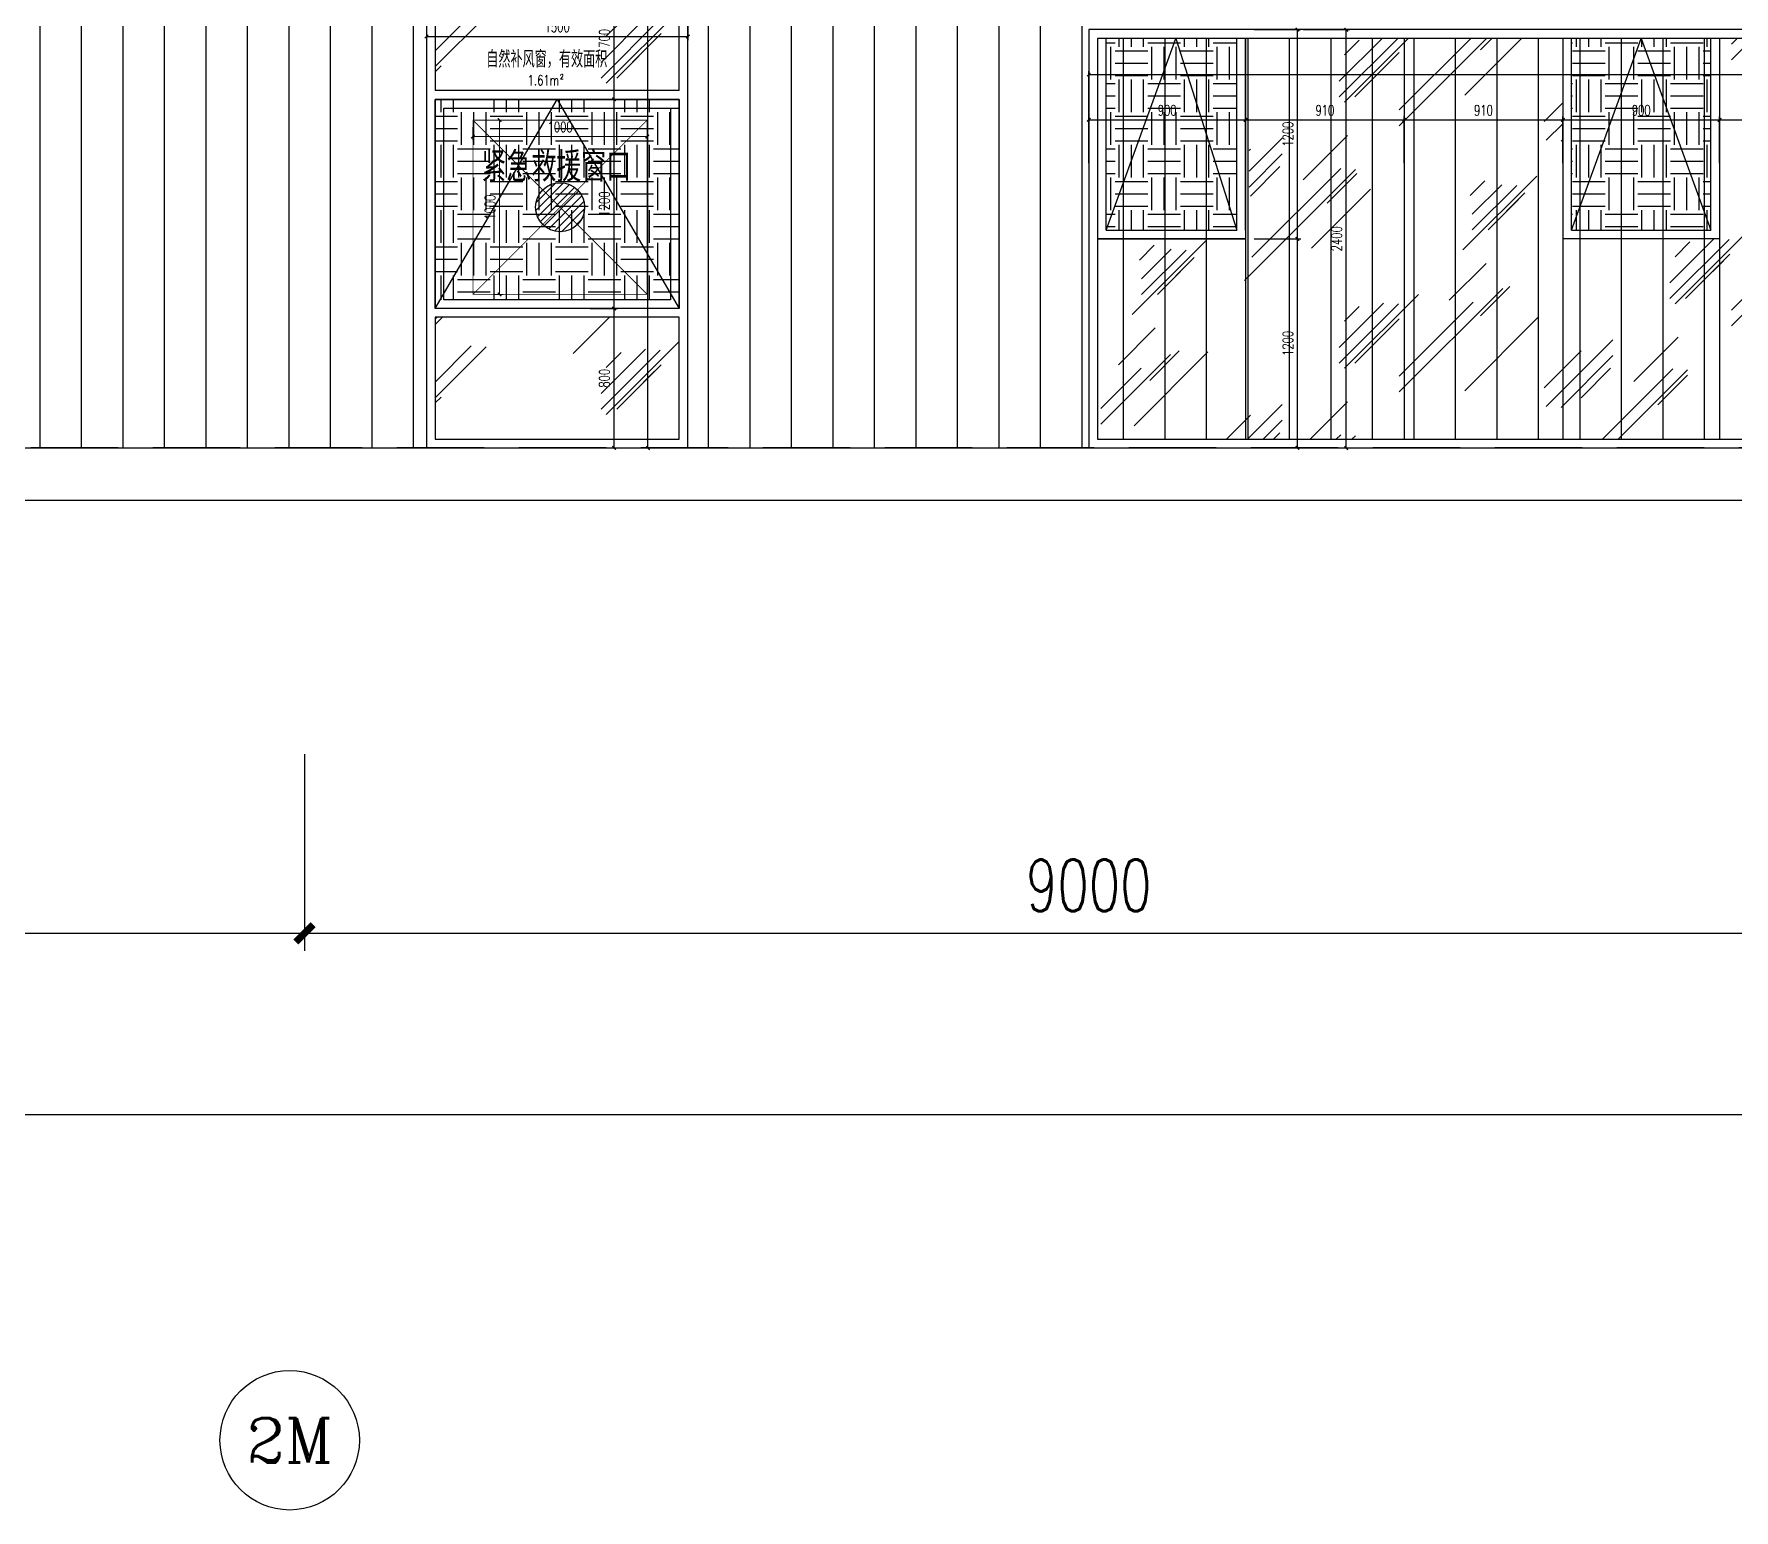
# Model space of a CAD drawing. Extents: x -2377130 to 293730, y -2 to 754590.
# Drawn here: x -1047573 to -1037818, y 511145 to 519612 of the extents above; entities that cross this region are included whole.
import ezdxf
from ezdxf.enums import TextEntityAlignment as Align

# ---------------------------------------------------------------- set-up
doc = ezdxf.new("R2010")
doc.units = 0
doc.header["$LTSCALE"] = 1000
doc.header["$MEASUREMENT"] = 0
for name, pattern in [('__DASH', [0.35, 0.25, -0.1]), ('DASH', [0.35, 0.25, -0.1]), ('DOTE', [2.42, 2, -0.2, 0.02, -0.2])]:
    doc.linetypes.add(name, pattern=pattern)
doc.layers.get('Defpoints').update_dxf_attribs({"color": 210})
for name, color, linetype in [('A-AXIS-D', 1, 'Continuous'), ('A-AXIS-DOTE', 14, 'DOTE'), ('A-HATCH-2', 251, 'Continuous'), ('A-LIN-V', 9, 'Continuous'), ('A-WINDOW', 140, 'Continuous'), ('A-彩色打印层', 22, 'Continuous'), ('A-门窗表显示尺寸', 160, 'Continuous'), ('AS-WALL', 40, 'Continuous'), ('AXIS', 3, 'Continuous'), ('PUB_DIM', 3, 'Continuous'), ('PUB_TEXT', 7, 'Continuous'), ('SPACE', 7, 'Continuous'), ('SPACE_HATCH', 8, 'Continuous')]:
    doc.layers.add(name, color=color, linetype=linetype)
doc.layers.add('A-WALL-HATCH', color=8, linetype='Continuous', lineweight=13)
doc.styles.add('_TCH_AXIS', font='COMPLEX', dxfattribs={"bigfont": 'GBCBIG'})
doc.styles.add('_TCH_DIM_T3', font='SIMPLEX', dxfattribs={"width": 0.705882, "bigfont": 'GBCBIG'})
doc.styles.add('_TCH_SPACE', font='SIMPLEX', dxfattribs={"height": 5, "bigfont": 'GBCBIG'})
doc.styles.add('A-DIM_T3', font='SIMPLEX', dxfattribs={"width": 0.705882, "bigfont": 'GBCBIG'})
doc.styles.add('STYLE1', font='')
doc.styles.get('STYLE1').set_extended_font_data('SimSun')
doc.dimstyles.new('_TCH_ARCH&&100', dxfattribs={"dimtxt": 297.5, "dimasz": 100, "dimexe": 100, "dimexo": 100, "dimgap": 126.25, "dimtad": 1, "dimdec": 0, "dimzin": 0, "dimdsep": 46, "dimtxsty": '_TCH_DIM_T3', "dimblk": 'ARCHTICK', "dimcen": 0.09, "dimclrt": 7, "dimazin": 2, "dimtfac": 1, "dimtdec": 0, "dimtix": 1, "dimtmove": 2, "dimatfit": 3, "dimfxl": 0, "dimtolj": 1, "dimtzin": 0, "dimarcsym": 0})
doc.dimstyles.new('_TCH_ARCH&&20', dxfattribs={"dimtxt": 59.5, "dimasz": 20, "dimexe": 20, "dimexo": 20, "dimgap": 25.25, "dimtad": 1, "dimdec": 0, "dimzin": 0, "dimdsep": 46, "dimtxsty": '_TCH_DIM_T3', "dimblk": 'ARCHTICK', "dimcen": 0.09, "dimclrt": 7, "dimazin": 2, "dimtfac": 1, "dimtdec": 0, "dimtix": 1, "dimtmove": 2, "dimatfit": 3, "dimfxl": 0, "dimtolj": 1, "dimtzin": 0, "dimarcsym": 0})
doc.dimstyles.new('A-DIM&&20', dxfattribs={"dimtxt": 59.5, "dimasz": 20, "dimexe": 20, "dimexo": 20, "dimgap": 25.25, "dimtad": 1, "dimdec": 0, "dimzin": 0, "dimdsep": 46, "dimtxsty": 'A-DIM_T3', "dimblk": 'ARCHTICK', "dimcen": 0.09, "dimclrt": 7, "dimazin": 2, "dimtfac": 1, "dimtdec": 0, "dimtix": 1, "dimtmove": 2, "dimatfit": 3, "dimfxl": 0, "dimtolj": 1, "dimtzin": 0, "dimarcsym": 0})
pattern_1 = [(0, (-1130620, -3e-08), (187.5, 187.5), [187.5, -187.5]), (0, (-1130620, 70.31), (187.5, 187.5), [187.5, -187.5]), (0, (-1130620, 140.62), (187.5, 187.5), [187.5, -187.5]), (90, (-1130596.56, 164.06), (-187.5, 187.5), [187.5, -187.5]), (90, (-1130526.25, 164.06), (-187.5, 187.5), [187.5, -187.5]), (90, (-1130455.94, 164.06), (-187.5, 187.5), [187.5, -187.5])]

# ---------------------------------------------------------------- blocks, each defined once
blk = doc.blocks.new('_ArchTick')
at = {"color": 0, "linetype": 'ByBlock', "const_width": 0.4}
blk.add_lwpolyline([(-0.5, -0.5), (0.5, 0.5)], dxfattribs=at)
blk = doc.blocks.new('*D1118')
at = {"layer": 'A-AXIS-D', "color": 0, "lineweight": -2}
for p, q in [((-1104220.7, 515480), (-1104220.7, 513313.4)), ((-946220.7, 515480), (-946220.7, 513313.4)), ((-1104220.7, 513413.4), (-946220.7, 513413.4))]:
    blk.add_line(p, q, dxfattribs=at)
at = {"layer": 'Defpoints', "color": 0}
for p in [(-1104220.7, 515580), (-946220.7, 515580), (-946220.7, 513413.4)]:
    blk.add_point(p, dxfattribs=at)
at = {"layer": 'A-AXIS-D', "color": 0, "lineweight": -2, "xscale": 100, "yscale": 100, "zscale": 100, "rotation": 180}
blk.add_blockref('_ArchTick', (-1104220.7, 513413.4), dxfattribs=at)
at = {"layer": 'A-AXIS-D', "color": 0, "lineweight": -2, "xscale": 100, "yscale": 100, "zscale": 100}
blk.add_blockref('_ArchTick', (-946220.7, 513413.4), dxfattribs=at)
at = {"layer": 'A-AXIS-D', "color": 7, "insert": (-1025220.7, 513688.4), "char_height": 297.5, "attachment_point": 5, "style": '_TCH_DIM_T3'}
blk.add_mtext('\\A1;158000', dxfattribs=at)
blk = doc.blocks.new('*D1081')
at = {"layer": 'A-AXIS-D', "color": 0, "lineweight": -2}
for p, q in [((-1055020.7, 515480), (-1055020.7, 514353.4)), ((-1046020.7, 515480), (-1046020.7, 514353.4)), ((-1055020.7, 514453.4), (-1046020.7, 514453.4))]:
    blk.add_line(p, q, dxfattribs=at)
at = {"layer": 'Defpoints', "color": 0}
for p in [(-1055020.7, 515580), (-1046020.7, 515580), (-1046020.7, 514453.4)]:
    blk.add_point(p, dxfattribs=at)
at = {"layer": 'A-AXIS-D', "color": 0, "lineweight": -2, "xscale": 100, "yscale": 100, "zscale": 100, "rotation": 180}
blk.add_blockref('_ArchTick', (-1055020.7, 514453.4), dxfattribs=at)
at = {"layer": 'A-AXIS-D', "color": 0, "lineweight": -2, "xscale": 100, "yscale": 100, "zscale": 100}
blk.add_blockref('_ArchTick', (-1046020.7, 514453.4), dxfattribs=at)
at = {"layer": 'A-AXIS-D', "color": 7, "insert": (-1050520.7, 514728.4), "char_height": 297.5, "attachment_point": 5, "style": '_TCH_DIM_T3'}
blk.add_mtext('\\A1;9000', dxfattribs=at)
blk = doc.blocks.new('*D1080')
at = {"layer": 'A-AXIS-D', "color": 0, "lineweight": -2}
for p, q in [((-1046020.7, 515480), (-1046020.7, 514353.4)), ((-1037020.7, 515480), (-1037020.7, 514353.4)), ((-1046020.7, 514453.4), (-1037020.7, 514453.4))]:
    blk.add_line(p, q, dxfattribs=at)
at = {"layer": 'Defpoints', "color": 0}
for p in [(-1046020.7, 515580), (-1037020.7, 515580), (-1037020.7, 514453.4)]:
    blk.add_point(p, dxfattribs=at)
at = {"layer": 'A-AXIS-D', "color": 0, "lineweight": -2, "xscale": 100, "yscale": 100, "zscale": 100, "rotation": 180}
blk.add_blockref('_ArchTick', (-1046020.7, 514453.4), dxfattribs=at)
at = {"layer": 'A-AXIS-D', "color": 0, "lineweight": -2, "xscale": 100, "yscale": 100, "zscale": 100}
blk.add_blockref('_ArchTick', (-1037020.7, 514453.4), dxfattribs=at)
at = {"layer": 'A-AXIS-D', "color": 7, "insert": (-1041520.7, 514728.4), "char_height": 297.5, "attachment_point": 5, "style": '_TCH_DIM_T3'}
blk.add_mtext('\\A1;9000', dxfattribs=at)
blk = doc.blocks.new('*D841')
at = {"layer": 'A-门窗表显示尺寸', "color": 0, "lineweight": -2}
for p, q in [((-1040290.7, 519637.5), (-1040023.2, 519637.5)), ((-1040043.2, 517237.5), (-1040043.2, 519637.5)), ((-1040290.7, 517237.5), (-1040023.2, 517237.5))]:
    blk.add_line(p, q, dxfattribs=at)
at = {"layer": 'Defpoints', "color": 0}
for p in [(-1040310.7, 519637.5), (-1040043.2, 519637.5), (-1040310.7, 517237.5)]:
    blk.add_point(p, dxfattribs=at)
at = {"layer": 'A-门窗表显示尺寸', "color": 0, "lineweight": -2, "xscale": 20, "yscale": 20, "zscale": 20}
for p, rotation in [((-1040043.2, 519637.5), 90), ((-1040043.2, 517237.5), 270)]:
    blk.add_blockref('_ArchTick', p, dxfattribs=dict(at, rotation=rotation))
at = {"layer": 'A-门窗表显示尺寸', "color": 7, "insert": (-1040098.2, 518437.5), "char_height": 59.5, "attachment_point": 5, "rotation": 90, "style": 'A-DIM_T3'}
blk.add_mtext('\\A1;2400', dxfattribs=at)
blk = doc.blocks.new('*D842')
at = {"layer": 'A-门窗表显示尺寸', "color": 0, "lineweight": -2}
for p, q in [((-1041520.7, 519132.3), (-1041520.7, 519399.7)), ((-1041520.7, 519379.7), (-1028820.7, 519379.7)), ((-1028820.7, 519132.3), (-1028820.7, 519399.7))]:
    blk.add_line(p, q, dxfattribs=at)
at = {"layer": 'Defpoints', "color": 0}
for p in [(-1028820.7, 519379.7), (-1041520.7, 519112.3), (-1028820.7, 519112.3)]:
    blk.add_point(p, dxfattribs=at)
at = {"layer": 'A-门窗表显示尺寸', "color": 0, "lineweight": -2, "xscale": 20, "yscale": 20, "zscale": 20, "rotation": 180}
blk.add_blockref('_ArchTick', (-1041520.7, 519379.7), dxfattribs=at)
at = {"layer": 'A-门窗表显示尺寸', "color": 0, "lineweight": -2, "xscale": 20, "yscale": 20, "zscale": 20}
blk.add_blockref('_ArchTick', (-1028820.7, 519379.7), dxfattribs=at)
at = {"layer": 'A-门窗表显示尺寸', "color": 7, "insert": (-1035170.7, 519434.7), "char_height": 59.5, "attachment_point": 5, "style": 'A-DIM_T3'}
blk.add_mtext('\\A1;12700', dxfattribs=at)
blk = doc.blocks.new('*D843')
at = {"layer": 'A-门窗表显示尺寸', "color": 0, "lineweight": -2}
for p, q in [((-1041520.7, 518872.3), (-1041520.7, 519139.7)), ((-1040620.7, 518872.3), (-1040620.7, 519139.7)), ((-1041520.7, 519119.7), (-1040620.7, 519119.7))]:
    blk.add_line(p, q, dxfattribs=at)
at = {"layer": 'Defpoints', "color": 0}
for p in [(-1040620.7, 519119.7), (-1041520.7, 518852.3), (-1040620.7, 518852.3)]:
    blk.add_point(p, dxfattribs=at)
at = {"layer": 'A-门窗表显示尺寸', "color": 0, "lineweight": -2, "xscale": 20, "yscale": 20, "zscale": 20, "rotation": 180}
blk.add_blockref('_ArchTick', (-1041520.7, 519119.7), dxfattribs=at)
at = {"layer": 'A-门窗表显示尺寸', "color": 0, "lineweight": -2, "xscale": 20, "yscale": 20, "zscale": 20}
blk.add_blockref('_ArchTick', (-1040620.7, 519119.7), dxfattribs=at)
at = {"layer": 'A-门窗表显示尺寸', "color": 7, "insert": (-1041070.7, 519174.7), "char_height": 59.5, "attachment_point": 5, "style": 'A-DIM_T3'}
blk.add_mtext('\\A1;900', dxfattribs=at)
blk = doc.blocks.new('*D850')
at = {"layer": 'A-门窗表显示尺寸', "color": 0, "lineweight": -2}
for p, q in [((-1040620.7, 518872.3), (-1040620.7, 519139.7)), ((-1039710.7, 518872.3), (-1039710.7, 519139.7)), ((-1040620.7, 519119.7), (-1039710.7, 519119.7))]:
    blk.add_line(p, q, dxfattribs=at)
at = {"layer": 'Defpoints', "color": 0}
for p in [(-1039710.7, 519119.7), (-1040620.7, 518852.3), (-1039710.7, 518852.3)]:
    blk.add_point(p, dxfattribs=at)
at = {"layer": 'A-门窗表显示尺寸', "color": 0, "lineweight": -2, "xscale": 20, "yscale": 20, "zscale": 20, "rotation": 180}
blk.add_blockref('_ArchTick', (-1040620.7, 519119.7), dxfattribs=at)
at = {"layer": 'A-门窗表显示尺寸', "color": 0, "lineweight": -2, "xscale": 20, "yscale": 20, "zscale": 20}
blk.add_blockref('_ArchTick', (-1039710.7, 519119.7), dxfattribs=at)
at = {"layer": 'A-门窗表显示尺寸', "color": 7, "insert": (-1040165.7, 519174.7), "char_height": 59.5, "attachment_point": 5, "style": 'A-DIM_T3'}
blk.add_mtext('\\A1;910', dxfattribs=at)
blk = doc.blocks.new('*D851')
at = {"layer": 'A-门窗表显示尺寸', "color": 0, "lineweight": -2}
for p, q in [((-1039710.7, 518872.3), (-1039710.7, 519139.7)), ((-1038800.7, 518872.3), (-1038800.7, 519139.7)), ((-1039710.7, 519119.7), (-1038800.7, 519119.7))]:
    blk.add_line(p, q, dxfattribs=at)
at = {"layer": 'Defpoints', "color": 0}
for p in [(-1038800.7, 519119.7), (-1039710.7, 518852.3), (-1038800.7, 518852.3)]:
    blk.add_point(p, dxfattribs=at)
at = {"layer": 'A-门窗表显示尺寸', "color": 0, "lineweight": -2, "xscale": 20, "yscale": 20, "zscale": 20, "rotation": 180}
blk.add_blockref('_ArchTick', (-1039710.7, 519119.7), dxfattribs=at)
at = {"layer": 'A-门窗表显示尺寸', "color": 0, "lineweight": -2, "xscale": 20, "yscale": 20, "zscale": 20}
blk.add_blockref('_ArchTick', (-1038800.7, 519119.7), dxfattribs=at)
at = {"layer": 'A-门窗表显示尺寸', "color": 7, "insert": (-1039255.7, 519174.7), "char_height": 59.5, "attachment_point": 5, "style": 'A-DIM_T3'}
blk.add_mtext('\\A1;910', dxfattribs=at)
blk = doc.blocks.new('*D852')
at = {"layer": 'A-门窗表显示尺寸', "color": 0, "lineweight": -2}
for p, q in [((-1038800.7, 518872.3), (-1038800.7, 519139.7)), ((-1037900.7, 518872.3), (-1037900.7, 519139.7)), ((-1038800.7, 519119.7), (-1037900.7, 519119.7))]:
    blk.add_line(p, q, dxfattribs=at)
at = {"layer": 'Defpoints', "color": 0}
for p in [(-1037900.7, 519119.7), (-1038800.7, 518852.3), (-1037900.7, 518852.3)]:
    blk.add_point(p, dxfattribs=at)
at = {"layer": 'A-门窗表显示尺寸', "color": 0, "lineweight": -2, "xscale": 20, "yscale": 20, "zscale": 20, "rotation": 180}
blk.add_blockref('_ArchTick', (-1038800.7, 519119.7), dxfattribs=at)
at = {"layer": 'A-门窗表显示尺寸', "color": 0, "lineweight": -2, "xscale": 20, "yscale": 20, "zscale": 20}
blk.add_blockref('_ArchTick', (-1037900.7, 519119.7), dxfattribs=at)
at = {"layer": 'A-门窗表显示尺寸', "color": 7, "insert": (-1038350.7, 519174.7), "char_height": 59.5, "attachment_point": 5, "style": 'A-DIM_T3'}
blk.add_mtext('\\A1;900', dxfattribs=at)
blk = doc.blocks.new('*D853')
at = {"layer": 'A-门窗表显示尺寸', "color": 0, "lineweight": -2}
for p, q in [((-1037900.7, 518872.3), (-1037900.7, 519139.7)), ((-1036990.7, 518872.3), (-1036990.7, 519139.7)), ((-1037900.7, 519119.7), (-1036990.7, 519119.7))]:
    blk.add_line(p, q, dxfattribs=at)
at = {"layer": 'Defpoints', "color": 0}
for p in [(-1036990.7, 519119.7), (-1037900.7, 518852.3), (-1036990.7, 518852.3)]:
    blk.add_point(p, dxfattribs=at)
at = {"layer": 'A-门窗表显示尺寸', "color": 0, "lineweight": -2, "xscale": 20, "yscale": 20, "zscale": 20, "rotation": 180}
blk.add_blockref('_ArchTick', (-1037900.7, 519119.7), dxfattribs=at)
at = {"layer": 'A-门窗表显示尺寸', "color": 0, "lineweight": -2, "xscale": 20, "yscale": 20, "zscale": 20}
blk.add_blockref('_ArchTick', (-1036990.7, 519119.7), dxfattribs=at)
at = {"layer": 'A-门窗表显示尺寸', "color": 7, "insert": (-1037445.7, 519174.7), "char_height": 59.5, "attachment_point": 5, "style": 'A-DIM_T3'}
blk.add_mtext('\\A1;910', dxfattribs=at)
blk = doc.blocks.new('*D848')
at = {"layer": 'A-门窗表显示尺寸', "color": 0, "lineweight": -2}
for p, q in [((-1040570.7, 518437.5), (-1040303.2, 518437.5)), ((-1040323.2, 517237.5), (-1040323.2, 518437.5)), ((-1040570.7, 517237.5), (-1040303.2, 517237.5))]:
    blk.add_line(p, q, dxfattribs=at)
at = {"layer": 'Defpoints', "color": 0}
for p in [(-1040590.7, 518437.5), (-1040323.2, 518437.5), (-1040590.7, 517237.5)]:
    blk.add_point(p, dxfattribs=at)
at = {"layer": 'A-门窗表显示尺寸', "color": 0, "lineweight": -2, "xscale": 20, "yscale": 20, "zscale": 20}
for p, rotation in [((-1040323.2, 518437.5), 90), ((-1040323.2, 517237.5), 270)]:
    blk.add_blockref('_ArchTick', p, dxfattribs=dict(at, rotation=rotation))
at = {"layer": 'A-门窗表显示尺寸', "color": 7, "insert": (-1040378.2, 517837.5), "char_height": 59.5, "attachment_point": 5, "rotation": 90, "style": 'A-DIM_T3'}
blk.add_mtext('\\A1;1200', dxfattribs=at)
blk = doc.blocks.new('*D849')
at = {"layer": 'A-门窗表显示尺寸', "color": 0, "lineweight": -2}
for p, q in [((-1040570.7, 519637.5), (-1040303.2, 519637.5)), ((-1040323.2, 518437.5), (-1040323.2, 519637.5)), ((-1040570.7, 518437.5), (-1040303.2, 518437.5))]:
    blk.add_line(p, q, dxfattribs=at)
at = {"layer": 'Defpoints', "color": 0}
for p in [(-1040590.7, 519637.5), (-1040323.2, 519637.5), (-1040590.7, 518437.5)]:
    blk.add_point(p, dxfattribs=at)
at = {"layer": 'A-门窗表显示尺寸', "color": 0, "lineweight": -2, "xscale": 20, "yscale": 20, "zscale": 20}
for p, rotation in [((-1040323.2, 519637.5), 90), ((-1040323.2, 518437.5), 270)]:
    blk.add_blockref('_ArchTick', p, dxfattribs=dict(at, rotation=rotation))
at = {"layer": 'A-门窗表显示尺寸', "color": 7, "insert": (-1040378.2, 519037.5), "char_height": 59.5, "attachment_point": 5, "rotation": 90, "style": 'A-DIM_T3'}
blk.add_mtext('\\A1;1200', dxfattribs=at)
blk = doc.blocks.new('*D865')
at = {"layer": 'A-门窗表显示尺寸', "color": 0, "lineweight": -2}
for p, q in [((-1044374.6, 525637.5), (-1044030.3, 525637.5)), ((-1044050.3, 517237.5), (-1044050.3, 525637.5)), ((-1044374.6, 517237.5), (-1044030.3, 517237.5))]:
    blk.add_line(p, q, dxfattribs=at)
at = {"layer": 'Defpoints', "color": 0}
for p in [(-1044394.6, 525637.5), (-1044050.3, 525637.5), (-1044394.6, 517237.5)]:
    blk.add_point(p, dxfattribs=at)
at = {"layer": 'A-门窗表显示尺寸', "color": 0, "lineweight": -2, "xscale": 20, "yscale": 20, "zscale": 20}
for p, rotation in [((-1044050.3, 525637.5), 90), ((-1044050.3, 517237.5), 270)]:
    blk.add_blockref('_ArchTick', p, dxfattribs=dict(at, rotation=rotation))
at = {"layer": 'A-门窗表显示尺寸', "color": 7, "insert": (-1044105.3, 521437.5), "char_height": 59.5, "attachment_point": 5, "rotation": 90, "style": '_TCH_DIM_T3'}
blk.add_mtext('\\A1;8400', dxfattribs=at)
blk = doc.blocks.new('*D630')
at = {"layer": 'Defpoints', "color": 0}
for p in [(-1653990, 542178.3), (-1652990, 542178.3), (-1652990, 542105)]:
    blk.add_point(p, dxfattribs=at)
at = {"layer": 'PUB_DIM', "color": 0, "lineweight": -2}
for p, q in [((-1653990, 542158.3), (-1653990, 542085)), ((-1652990, 542158.3), (-1652990, 542085)), ((-1653990, 542105), (-1652990, 542105))]:
    blk.add_line(p, q, dxfattribs=at)
at = {"layer": 'PUB_DIM', "color": 0, "lineweight": -2, "xscale": 20, "yscale": 20, "zscale": 20, "rotation": 180}
blk.add_blockref('_ArchTick', (-1653990, 542105), dxfattribs=at)
at = {"layer": 'PUB_DIM', "color": 0, "lineweight": -2, "xscale": 20, "yscale": 20, "zscale": 20}
blk.add_blockref('_ArchTick', (-1652990, 542105), dxfattribs=at)
at = {"layer": 'PUB_DIM', "color": 7, "insert": (-1653490, 542160), "char_height": 59.5, "attachment_point": 5, "style": '_TCH_DIM_T3'}
blk.add_mtext('\\A1;1000', dxfattribs=at)
blk = doc.blocks.new('*D631')
at = {"layer": 'Defpoints', "color": 0}
for p in [(-1653888.8, 542199.6), (-1653837.4, 542199.6), (-1653888.8, 541199.6)]:
    blk.add_point(p, dxfattribs=at)
at = {"layer": 'PUB_DIM', "color": 0, "lineweight": -2}
for p, q in [((-1653868.8, 542199.6), (-1653817.4, 542199.6)), ((-1653837.4, 541199.6), (-1653837.4, 542199.6)), ((-1653868.8, 541199.6), (-1653817.4, 541199.6))]:
    blk.add_line(p, q, dxfattribs=at)
at = {"layer": 'PUB_DIM', "color": 0, "lineweight": -2, "xscale": 20, "yscale": 20, "zscale": 20}
for p, rotation in [((-1653837.4, 542199.6), 90), ((-1653837.4, 541199.6), 270)]:
    blk.add_blockref('_ArchTick', p, dxfattribs=dict(at, rotation=rotation))
at = {"layer": 'PUB_DIM', "color": 7, "insert": (-1653892.4, 541699.6), "char_height": 59.5, "attachment_point": 5, "rotation": 90, "style": '_TCH_DIM_T3'}
blk.add_mtext('\\A1;1000', dxfattribs=at)
blk = doc.blocks.new('*D867')
at = {"layer": 'A-门窗表显示尺寸', "color": 0, "lineweight": -2}
for p, q in [((-1044380.7, 519937.5), (-1044224.6, 519937.5)), ((-1044244.6, 519237.5), (-1044244.6, 519937.5)), ((-1044380.7, 519237.5), (-1044224.6, 519237.5))]:
    blk.add_line(p, q, dxfattribs=at)
at = {"layer": 'Defpoints', "color": 0}
for p in [(-1044400.7, 519937.5), (-1044244.6, 519937.5), (-1044400.7, 519237.5)]:
    blk.add_point(p, dxfattribs=at)
at = {"layer": 'A-门窗表显示尺寸', "color": 0, "lineweight": -2, "xscale": 20, "yscale": 20, "zscale": 20}
for p, rotation in [((-1044244.6, 519937.5), 90), ((-1044244.6, 519237.5), 270)]:
    blk.add_blockref('_ArchTick', p, dxfattribs=dict(at, rotation=rotation))
at = {"layer": 'A-门窗表显示尺寸', "color": 7, "insert": (-1044299.6, 519587.5), "char_height": 59.5, "attachment_point": 5, "rotation": 90, "style": 'A-DIM_T3'}
blk.add_mtext('\\A1;700', dxfattribs=at)
blk = doc.blocks.new('*D868')
at = {"layer": 'A-门窗表显示尺寸', "color": 0, "lineweight": -2}
for p, q in [((-1044380.7, 519237.5), (-1044224.6, 519237.5)), ((-1044244.6, 518037.5), (-1044244.6, 519237.5)), ((-1044380.7, 518037.5), (-1044224.6, 518037.5))]:
    blk.add_line(p, q, dxfattribs=at)
at = {"layer": 'Defpoints', "color": 0}
for p in [(-1044400.7, 519237.5), (-1044244.6, 519237.5), (-1044400.7, 518037.5)]:
    blk.add_point(p, dxfattribs=at)
at = {"layer": 'A-门窗表显示尺寸', "color": 0, "lineweight": -2, "xscale": 20, "yscale": 20, "zscale": 20}
for p, rotation in [((-1044244.6, 519237.5), 90), ((-1044244.6, 518037.5), 270)]:
    blk.add_blockref('_ArchTick', p, dxfattribs=dict(at, rotation=rotation))
at = {"layer": 'A-门窗表显示尺寸', "color": 7, "insert": (-1044299.6, 518637.5), "char_height": 59.5, "attachment_point": 5, "rotation": 90, "style": 'A-DIM_T3'}
blk.add_mtext('\\A1;1200', dxfattribs=at)
blk = doc.blocks.new('*D869')
at = {"layer": 'A-门窗表显示尺寸', "color": 0, "lineweight": -2}
for p, q in [((-1044380.7, 518037.5), (-1044224.6, 518037.5)), ((-1044244.6, 517237.5), (-1044244.6, 518037.5)), ((-1044380.7, 517237.5), (-1044224.6, 517237.5))]:
    blk.add_line(p, q, dxfattribs=at)
at = {"layer": 'Defpoints', "color": 0}
for p in [(-1044400.7, 518037.5), (-1044244.6, 518037.5), (-1044400.7, 517237.5)]:
    blk.add_point(p, dxfattribs=at)
at = {"layer": 'A-门窗表显示尺寸', "color": 0, "lineweight": -2, "xscale": 20, "yscale": 20, "zscale": 20}
for p, rotation in [((-1044244.6, 518037.5), 90), ((-1044244.6, 517237.5), 270)]:
    blk.add_blockref('_ArchTick', p, dxfattribs=dict(at, rotation=rotation))
at = {"layer": 'A-门窗表显示尺寸', "color": 7, "insert": (-1044299.6, 517637.5), "char_height": 59.5, "attachment_point": 5, "rotation": 90, "style": 'A-DIM_T3'}
blk.add_mtext('\\A1;800', dxfattribs=at)
blk = doc.blocks.new('*D870')
at = {"layer": 'A-门窗表显示尺寸', "color": 0, "lineweight": -2}
for p, q in [((-1045320.7, 519747.5), (-1045320.7, 519578)), ((-1043820.7, 519747.5), (-1043820.7, 519578)), ((-1045320.7, 519598), (-1043820.7, 519598))]:
    blk.add_line(p, q, dxfattribs=at)
at = {"layer": 'Defpoints', "color": 0}
for p in [(-1045320.7, 519767.5), (-1043820.7, 519767.5), (-1043820.7, 519598)]:
    blk.add_point(p, dxfattribs=at)
at = {"layer": 'A-门窗表显示尺寸', "color": 0, "lineweight": -2, "xscale": 20, "yscale": 20, "zscale": 20, "rotation": 180}
blk.add_blockref('_ArchTick', (-1045320.7, 519598), dxfattribs=at)
at = {"layer": 'A-门窗表显示尺寸', "color": 0, "lineweight": -2, "xscale": 20, "yscale": 20, "zscale": 20}
blk.add_blockref('_ArchTick', (-1043820.7, 519598), dxfattribs=at)
at = {"layer": 'A-门窗表显示尺寸', "color": 7, "insert": (-1044570.7, 519653), "char_height": 59.5, "attachment_point": 5, "style": 'A-DIM_T3'}
blk.add_mtext('\\A1;1500', dxfattribs=at)
blk = doc.blocks.new('w42432')
at = {"layer": 'A-彩色打印层'}
h = blk.add_hatch(dxfattribs=at)
h.set_pattern_fill('ANSI31', color=8, scale=20)
h.set_pattern_definition([(45, (-3066307.735, -1060647.207), (-22.4506403, 22.4506403), [])])
edge = h.paths.add_edge_path()
edge.add_arc((-1653490, 541699.6), 140.7, 0, 360)
at = {"layer": 'A-彩色打印层', "color": 8, "linetype": 'DASH', "const_width": 5, "elevation": 0}
blk.add_lwpolyline([(-1653990, 542199.6), (-1652990, 542199.6), (-1652990, 541199.6), (-1653990, 541199.6)], close=True, dxfattribs=at)
for points in [[(-1653990, 542199.6), (-1652990, 541199.6)], [(-1652990, 542199.6), (-1653990, 541199.6)]]:
    blk.add_lwpolyline(points, dxfattribs=at)
at = {"layer": 'A-彩色打印层', "color": 8, "ltscale": 0.5}
blk.add_circle((-1653490, 541699.6, 0), 140.7, dxfattribs=at)
at = {"layer": 'AXIS', "color": 8, "linetype": 'Continuous', "style": 'STYLE1', "width": 0.7}
blk.add_text('紧急救援窗口', height=150, dxfattribs=at).set_placement((-1653941.7, 541862.6, 0))
at = {"layer": 'PUB_DIM', "color": 8}
for p1, p2, distance, picture, middle in [((-1653990, 542178.3), (-1652990, 542178.3), -73.3, '*D630', (-1653490, 542160)), ((-1653888.8, 541199.6), (-1653888.8, 542199.6), -51.4, '*D631', (-1653892.4, 541699.6))]:
    dim = blk.add_aligned_dim(p1=p1, p2=p2, distance=distance, dimstyle='_TCH_ARCH&&20', dxfattribs=at)
    dim.commit()
    dim.dimension.update_dxf_attribs({"geometry": picture, "text_midpoint": middle})

msp = doc.modelspace()

# ---------------------------------------------------------------- hatches: boundary and pattern name
at = {"layer": 'A-WALL-HATCH'}
h = msp.add_hatch(dxfattribs=at)
h.set_pattern_fill('玻璃2', color=8, scale=100, angle=180)
h.set_pattern_definition([(45, (3862300, -5340), (0, 1527.35065), [600, -360, 600, -360, 240, -523.28157]), (45, (3862270, -5310), (0, 1527.35065), [480, -600, 360, -360, 420, -463.28157]), (45, (3862270, -5220), (0, 1527.35065), [360, -720, 240, -360, 540, -463.28157]), (45, (3862360, -5310), (0, 1527.35065), [360, -720, 300, -1303.2815]), (45, (3862450, -5220), (0, 1527.35065), [180, -900, 120, -1483.2815]), (45, (3862300, -5070), (0, 1527.35065), [120, -900, 120, -480, 300, -763.28157]), (45, (3862840, -5160), (0, 1527.35065), [600, -900, 720, -475.28157]), (45, (3862840, -5250), (0, 1527.35065), [840, -600, 900, -355.28157]), (45, (3862990, -5130), (0, -1697.05627), [600, -840, 480, -763.28157]), (45, (3862900, -4950), (0, 1527.35065), [300, -1200, 360, -823.28157]), (45, (3863080, -5040), (0, 1527.35065), [240, -1200, 240, -1003.2815])])
h.paths.add_polyline_path([(-1045270.7, 519237.5), (-1043870.7, 519237.5), (-1043870.7, 519887.5), (-1045270.7, 519887.5)])
h = msp.add_hatch(dxfattribs=at)
h.set_pattern_fill('玻璃2', color=8, scale=100)
h.set_pattern_definition([(45, (715009.7, 60), (0, 1527.35065), [600, -360, 600, -360, 240, -523.28157]), (45, (714979.7, 90), (0, 1527.35065), [480, -600, 360, -360, 420, -463.28157]), (45, (714979.7, 180), (0, 1527.35065), [360, -720, 240, -360, 540, -463.28157]), (45, (715069.7, 90), (0, 1527.35065), [360, -720, 300, -1303.2815]), (45, (715159.7, 180), (0, 1527.35065), [180, -900, 120, -1483.2815]), (45, (715009.7, 330), (0, 1527.35065), [120, -900, 120, -480, 300, -763.28157]), (45, (715549.7, 240), (0, 1527.35065), [600, -900, 720, -475.2816]), (45, (715549.7, 150), (0, 1527.35065), [840, -600, 900, -355.2816]), (45, (715699.7, 270), (0, -1697.0563), [600, -840, 480, -763.2816]), (45, (715609.7, 450), (0, 1527.35065), [300, -1200, 360, -823.2816]), (45, (715789.7, 360), (0, 1527.35065), [240, -1200, 240, -1003.2815])])
h.paths.add_polyline_path([(-1041450.7, 517287.5), (-1028950.7, 517287.5), (-1028950.7, 518437.5), (-1029800.7, 518437.5), (-1029800.7, 519587.5), (-1031600.7, 519587.5), (-1031600.7, 518437.5), (-1032500.7, 518437.5), (-1032500.7, 519587.5), (-1034300.7, 519587.5), (-1034300.7, 518437.5), (-1035170.7, 518437.5), (-1035170.7, 519587.5), (-1037900.7, 519587.5), (-1037900.7, 518437.5), (-1038800.7, 518437.5), (-1038800.7, 519587.5), (-1040600.7, 519587.5), (-1040600.7, 518437.5), (-1041450.7, 518437.5)])
h = msp.add_hatch(dxfattribs=at)
h.set_pattern_fill('玻璃2', color=8, scale=100, angle=180)
h.set_pattern_definition([(45, (3862300, -7240), (0, 1527.35065), [600, -360, 600, -360, 240, -523.28157]), (45, (3862270, -7210), (0, 1527.35065), [480, -600, 360, -360, 420, -463.28157]), (45, (3862270, -7120), (0, 1527.35065), [360, -720, 240, -360, 540, -463.28157]), (45, (3862360, -7210), (0, 1527.35065), [360, -720, 300, -1303.2815]), (45, (3862450, -7120), (0, 1527.35065), [180, -900, 120, -1483.2815]), (45, (3862300, -6970), (0, 1527.35065), [120, -900, 120, -480, 300, -763.28157]), (45, (3862840, -7060), (0, 1527.35065), [600, -900, 720, -475.28157]), (45, (3862840, -7150), (0, 1527.35065), [840, -600, 900, -355.28157]), (45, (3862990, -7030), (0, -1697.05627), [600, -840, 480, -763.28157]), (45, (3862900, -6850), (0, 1527.35065), [300, -1200, 360, -823.28157]), (45, (3863080, -6940), (0, 1527.35065), [240, -1200, 240, -1003.2815])])
h.paths.add_polyline_path([(-1045270.7, 517287.5), (-1043870.7, 517287.5), (-1043870.7, 517987.5), (-1045270.7, 517987.5)])
at = {"layer": 'SPACE_HATCH'}
h = msp.add_hatch(dxfattribs=at)
h.set_pattern_fill('土壤', color=8, scale=50, style=0)
h.set_pattern_definition(pattern_1)
h.paths.add_polyline_path([(-1040670.7, 518487.5), (-1041420.7, 518487.5), (-1041420.7, 519587.5), (-1040670.7, 519587.5)])
h = msp.add_hatch(dxfattribs=at)
h.set_pattern_fill('土壤', color=8, scale=50, style=0)
h.set_pattern_definition(pattern_1)
h.paths.add_polyline_path([(-1037950.7, 518487.5), (-1038750.7, 518487.5), (-1038750.7, 519587.5), (-1037950.7, 519587.5)])
h = msp.add_hatch(dxfattribs=at)
h.set_pattern_fill('土壤', color=8, scale=50, style=0)
h.set_pattern_definition(pattern_1)
h.paths.add_polyline_path([(-1037950.7, 518487.5), (-1038750.7, 518487.5), (-1038750.7, 519587.5), (-1037950.7, 519587.5)])
h = msp.add_hatch(dxfattribs=at)
h.set_pattern_fill('土壤', color=8, scale=50, style=0)
h.set_pattern_definition([(0, (777169.73, 3e-08), (187.5, 187.5), [187.5, -187.5]), (0, (777169.73, 70.31), (187.5, 187.5), [187.5, -187.5]), (0, (777169.73, 140.63), (187.5, 187.5), [187.5, -187.5]), (90, (777193.17, 164.06), (-187.5, 187.5), [187.5, -187.5]), (90, (777263.48, 164.06), (-187.5, 187.5), [187.5, -187.5]), (90, (777333.8, 164.06), (-187.5, 187.5), [187.5, -187.5])])
h.paths.add_polyline_path([(-1043870.7, 518087.5), (-1045270.7, 518087.5), (-1045270.7, 519237.5), (-1043870.7, 519237.5)])

# ---------------------------------------------------------------- linework, layer by layer
at = {"layer": 'A-AXIS-D', "color": 8}
msp.add_circle((-1046105.6, 511544.7), 400, dxfattribs=at)
at = {"layer": 'A-AXIS-DOTE', "color": 8, "linetype": '__DASH', "ltscale": 2}
msp.add_line((-940690, 517237.5), (-1111279.8, 517237.5), dxfattribs=at)
at = {"layer": 'A-HATCH-2', "color": 8, "linetype": 'Continuous'}
for p, q in [((-1047537.6, 517237.5), (-1047537.6, 534887.5)), ((-1047299.5, 517237.5), (-1047299.5, 534887.5)), ((-1047061.3, 517237.5), (-1047061.3, 534887.5)), ((-1046823.2, 517237.5), (-1046823.2, 534887.5)), ((-1046585.1, 517237.5), (-1046585.1, 534887.5)), ((-1046347, 517237.5), (-1046347, 534887.5)), ((-1046108.8, 517237.5), (-1046108.8, 534887.5)), ((-1045870.7, 517237.5), (-1045870.7, 534887.5)), ((-1045632.6, 517237.5), (-1045632.6, 534887.5)), ((-1045394.5, 517237.5), (-1045394.5, 534887.5)), ((-1043701.9, 517237.5), (-1043701.9, 534887.5)), ((-1043463.8, 517237.5), (-1043463.8, 534887.5)), ((-1043225.6, 517237.5), (-1043225.6, 534887.5)), ((-1042987.5, 517237.5), (-1042987.5, 534887.5)), ((-1042749.4, 517237.5), (-1042749.4, 534887.5)), ((-1042511.2, 517237.5), (-1042511.2, 534887.5)), ((-1042273.1, 517237.5), (-1042273.1, 534887.5)), ((-1042035, 517237.5), (-1042035, 534887.5)), ((-1041796.9, 517237.5), (-1041796.9, 534887.5)), ((-1041558.8, 517237.5), (-1041558.8, 534887.5)), ((-1041320.6, 517287.5), (-1041320.6, 519587.5)), ((-1041082.5, 517287.5), (-1041082.5, 519587.5)), ((-1040844.4, 517287.5), (-1040844.4, 519587.5)), ((-1040606.2, 517287.5), (-1040606.2, 519587.5)), ((-1040368.1, 517287.5), (-1040368.1, 519587.5)), ((-1040130, 517287.5), (-1040130, 519587.5)), ((-1039891.9, 517287.5), (-1039891.9, 519587.5)), ((-1039653.8, 517287.5), (-1039653.8, 519587.5)), ((-1039415.6, 517287.5), (-1039415.6, 519587.5)), ((-1039177.5, 517287.5), (-1039177.5, 519587.5)), ((-1038939.4, 517287.5), (-1038939.4, 519587.5)), ((-1038701.2, 517287.5), (-1038701.2, 519587.5)), ((-1038463.1, 517287.5), (-1038463.1, 519587.5)), ((-1038225, 517287.5), (-1038225, 519587.5)), ((-1037986.9, 517287.5), (-1037986.9, 519587.5))]:
    msp.add_line(p, q, dxfattribs=at)
at = {"layer": 'A-LIN-V', "color": 8}
msp.add_line((-1104220.7, 517237.5), (-946220.7, 517237.5), dxfattribs=at)
at = {"layer": 'A-WINDOW', "color": 8}
for p, q in [((-1041420.7, 518487.5), (-1041420.7, 519587.5)), ((-1040670.7, 518487.5), (-1040670.7, 519587.5)), ((-1040620.7, 519587.5), (-1040620.7, 517287.5)), ((-1040620.7, 518487.5), (-1040620.7, 519587.5)), ((-1039710.7, 519587.5), (-1039710.7, 517287.5)), ((-1038800.7, 519587.5), (-1038800.7, 517287.5)), ((-1038750.7, 518487.5), (-1038750.7, 519587.5)), ((-1037950.7, 518487.5), (-1037950.7, 519587.5)), ((-1037900.7, 519587.5), (-1037900.7, 517287.5)), ((-1043870.7, 519287.5), (-1045270.7, 519287.5)), ((-1043870.7, 519237.5), (-1045270.7, 519237.5)), ((-1041420.7, 518487.5), (-1040670.7, 518487.5)), ((-1038750.7, 518487.5), (-1037950.7, 518487.5)), ((-1041470.7, 518437.5), (-1040620.7, 518437.5)), ((-1040620.7, 518437.5), (-1041470.7, 518437.5)), ((-1037900.7, 518437.5), (-1038800.7, 518437.5)), ((-1043870.7, 518037.5), (-1045270.7, 518037.5)), ((-1043870.7, 517987.5), (-1045270.7, 517987.5))]:
    msp.add_line(p, q, dxfattribs=at)
for points in [[(-1045320.7, 517237.5), (-1043820.7, 517237.5), (-1043820.7, 519937.5), (-1045320.7, 519937.5)], [(-1041520.7, 517237.5), (-1028820.7, 517237.5), (-1028820.7, 519637.5), (-1041520.7, 519637.5)], [(-1041470.7, 517287.5), (-1028870.7, 517287.5), (-1028870.7, 519587.5), (-1041470.7, 519587.5)], [(-1045270.7, 519237.5), (-1043870.7, 519237.5), (-1043870.7, 518037.5), (-1045270.7, 518037.5)], [(-1045220.7, 519187.5), (-1043920.7, 519187.5), (-1043920.7, 518087.5), (-1045220.7, 518087.5)]]:
    msp.add_lwpolyline(points, close=True, dxfattribs=at)
for points in [[(-1043870.7, 519287.5), (-1043870.7, 519887.5), (-1045270.7, 519887.5), (-1045270.7, 519287.5)], [(-1041420.7, 518487.5), (-1041020.5, 519587.5), (-1040670.7, 518487.5)], [(-1038750.7, 518487.5), (-1038350.5, 519587.5), (-1037950.7, 518487.5)], [(-1045270.7, 519237.5), (-1045270.7, 518037.5)], [(-1045270.7, 518037.5), (-1044570.7, 519237.5), (-1043870.7, 518037.5)], [(-1043870.7, 518037.5), (-1043870.7, 519237.5)], [(-1045270.7, 517987.5), (-1045270.7, 517287.5), (-1043870.7, 517287.5), (-1043870.7, 517987.5)]]:
    msp.add_lwpolyline(points, dxfattribs=at)
at = {"layer": 'AS-WALL', "color": 8}
msp.add_line((-1111279.8, 516937.5), (-940690, 516937.5), dxfattribs=at)

# ---------------------------------------------------------------- block references
at = {"layer": 'A-WALL-HATCH', "color": 8}
msp.add_blockref('w42432', (608936.1, -23080.9, 0), dxfattribs=at)

# ---------------------------------------------------------------- texts
at = {"layer": 'PUB_TEXT', "color": 8, "style": '_TCH_AXIS'}
msp.add_text('2M', height=255.29, dxfattribs=at).set_placement((-1046354.8, 511417.1), (-1045856.4, 511417.1), align=Align.FIT)
at = {"layer": 'SPACE', "color": 8, "style": '_TCH_SPACE'}
msp.add_text('自然补风窗，有效面积', height=96.45, dxfattribs=at).set_placement((-1044977.7, 519420))
at = {"layer": 'SPACE', "color": 8, "style": '_TCH_SPACE', "width": 0.705882}
for s, height, p in [('1.61m', 59.5, (-1044739.5, 519317.6)), ('2', 29.8, (-1044555.5, 519352.6))]:
    msp.add_text(s, height=height, dxfattribs=at).set_placement(p)

# ---------------------------------------------------------------- dimensions: what is measured, and where the dimension line sits
at = {"layer": 'A-AXIS-D', "color": 8}
for base, p1, p2, picture, middle in [((-946220.7, 513413.4), (-1104220.7, 515580), (-946220.7, 515580), '*D1118', (-1025220.7, 513688.4)), ((-1046020.7, 514453.4), (-1055020.7, 515580), (-1046020.7, 515580), '*D1081', (-1050520.7, 514728.4)), ((-1037020.7, 514453.4), (-1046020.7, 515580), (-1037020.7, 515580), '*D1080', (-1041520.7, 514728.4))]:
    dim = msp.add_linear_dim(base=base, p1=p1, p2=p2, angle=0, dimstyle='_TCH_ARCH&&100', override={"dimgap": 0}, dxfattribs=at)
    dim.commit()
    dim.dimension.update_dxf_attribs({"geometry": picture, "text_midpoint": middle, "dimtype": 161})
at = {"layer": 'A-门窗表显示尺寸', "color": 8}
for p1, p2, distance, dimstyle, picture, middle in [((-1044394.6, 517237.5), (-1044394.6, 525637.5), -344.3, '_TCH_ARCH&&20', '*D865', (-1044105.3, 521437.5)), ((-1044400.7, 519237.5), (-1044400.7, 519937.5), -156.1, 'A-DIM&&20', '*D867', (-1044299.6, 519587.5)), ((-1045320.7, 519767.5), (-1043820.7, 519767.5), -169.5, 'A-DIM&&20', '*D870', (-1044570.7, 519653)), ((-1040590.7, 518437.5), (-1040590.7, 519637.5), -267.5, 'A-DIM&&20', '*D849', (-1040378.2, 519037.5)), ((-1040310.7, 517237.5), (-1040310.7, 519637.5), -267.5, 'A-DIM&&20', '*D841', (-1040098.2, 518437.5)), ((-1041520.7, 519112.3), (-1028820.7, 519112.3), 267.5, 'A-DIM&&20', '*D842', (-1035170.7, 519434.7)), ((-1044400.7, 518037.5), (-1044400.7, 519237.5), -156.1, 'A-DIM&&20', '*D868', (-1044299.6, 518637.5)), ((-1041520.7, 518852.3), (-1040620.7, 518852.3), 267.5, 'A-DIM&&20', '*D843', (-1041070.7, 519174.7)), ((-1040620.7, 518852.3), (-1039710.7, 518852.3), 267.5, 'A-DIM&&20', '*D850', (-1040165.7, 519174.7)), ((-1039710.7, 518852.3), (-1038800.7, 518852.3), 267.5, 'A-DIM&&20', '*D851', (-1039255.7, 519174.7)), ((-1038800.7, 518852.3), (-1037900.7, 518852.3), 267.5, 'A-DIM&&20', '*D852', (-1038350.7, 519174.7)), ((-1037900.7, 518852.3), (-1036990.7, 518852.3), 267.5, 'A-DIM&&20', '*D853', (-1037445.7, 519174.7)), ((-1040590.7, 517237.5), (-1040590.7, 518437.5), -267.5, 'A-DIM&&20', '*D848', (-1040378.2, 517837.5)), ((-1044400.7, 517237.5), (-1044400.7, 518037.5), -156.1, 'A-DIM&&20', '*D869', (-1044299.6, 517637.5))]:
    dim = msp.add_aligned_dim(p1=p1, p2=p2, distance=distance, dimstyle=dimstyle, dxfattribs=at)
    dim.commit()
    dim.dimension.update_dxf_attribs({"geometry": picture, "text_midpoint": middle})

doc.saveas('drawing.dxf')
